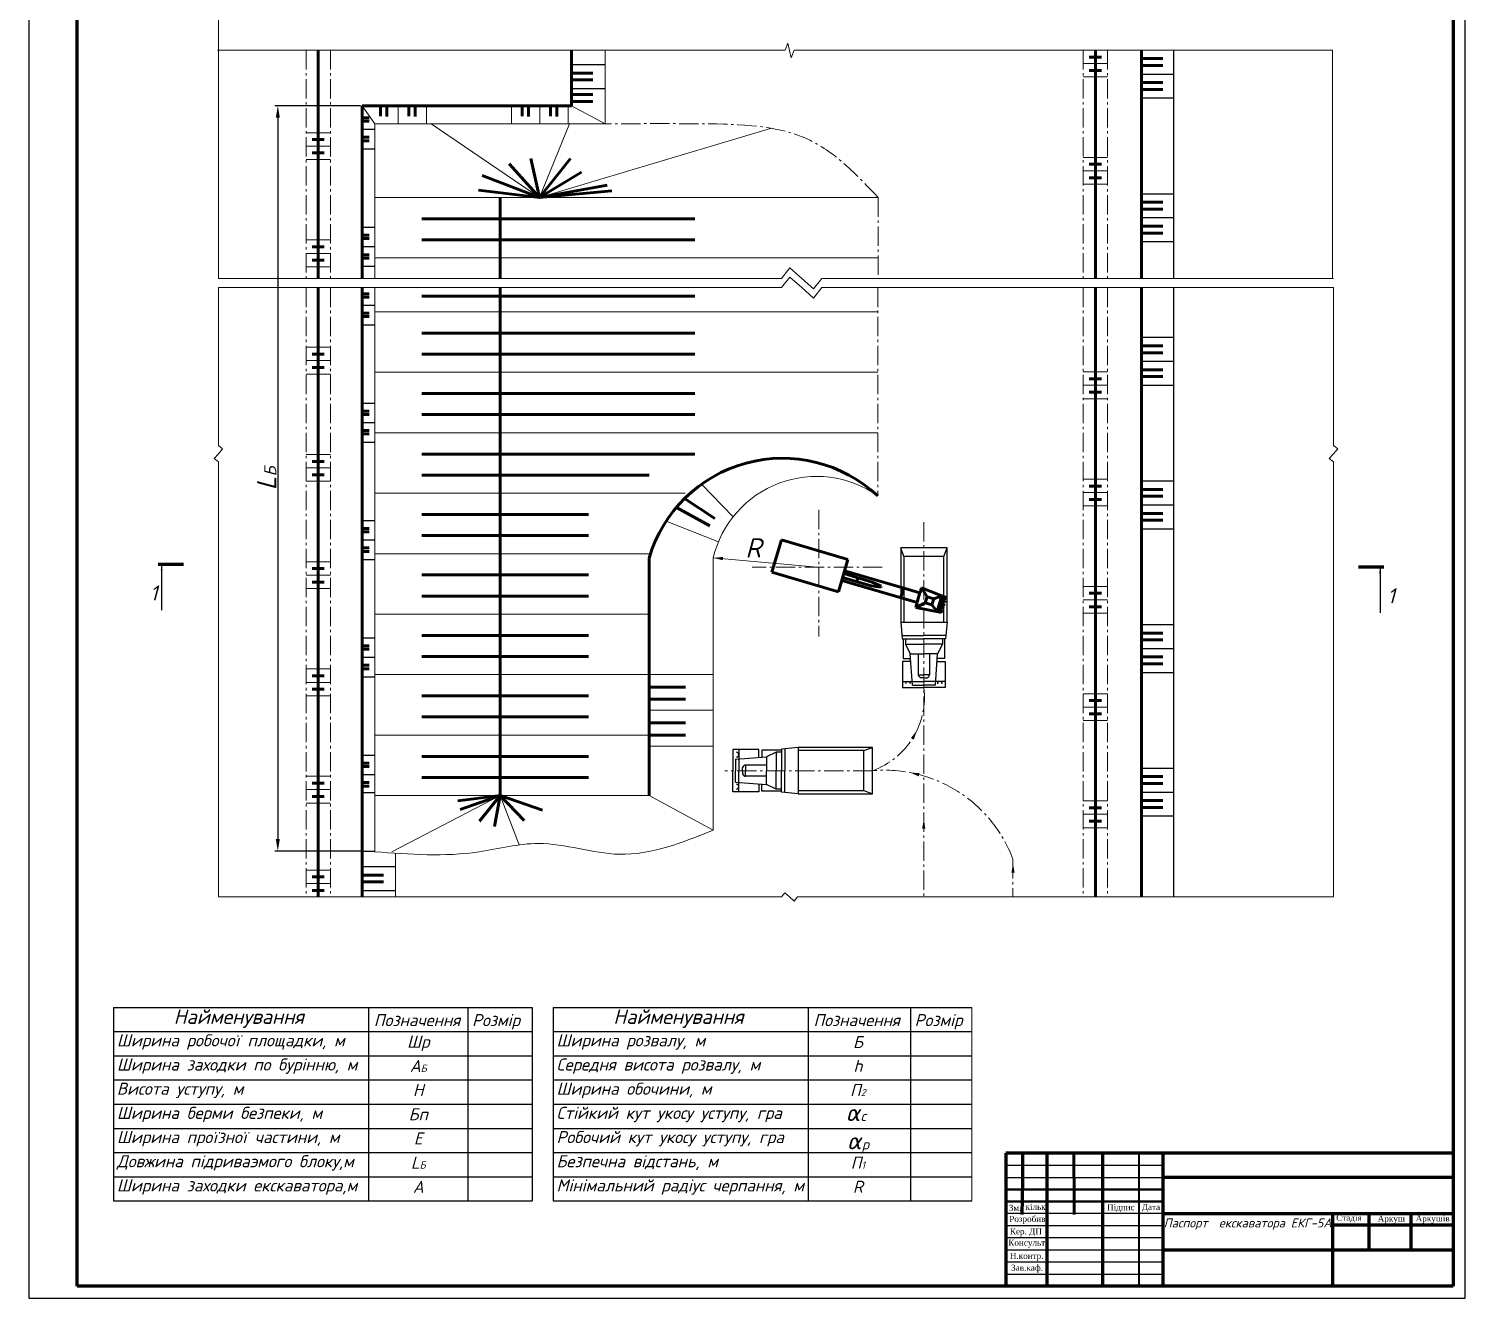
# Model space of a CAD drawing. Header units: millimetres. Extents: x 2230 to 2824, y 1428 to 2269.
# Drawn here: x 2230 to 2824, y 1428 to 1953 of the extents above; entities that cross this region are included whole.
import ezdxf

# ---------------------------------------------------------------- set-up
doc = ezdxf.new("R2010")
doc.units = ezdxf.units.MM
doc.linetypes.add('gost6', pattern=[12, 8, -1.5, 1, -1.5])
doc.styles.get("Standard").update_dxf_attribs({"font": 'arial.ttf'})
doc.dimstyles.new('ISO-25', dxfattribs={"dimtxt": 2.5, "dimasz": 2.5, "dimexe": 1.25, "dimexo": 0.625, "dimtad": 1, "dimtxsty": 'Standard', "dimcen": 2.5, "dimadec": 0, "dimazin": 0, "dimtfac": 1, "dimtmove": 0, "dimatfit": 3, "dimfxl": 1, "dimarcsym": 0})

# ---------------------------------------------------------------- blocks, each defined once
blk = doc.blocks.new('*D35')
at = {"color": 0, "lineweight": -2, "transparency": 16777216}
for p, q in [((2366.84, 1921.58), (2331.35, 1921.58)), ((2332.6, 1916.58), (2332.6, 1618.34)), ((2366.84, 1613.34), (2331.35, 1613.34))]:
    blk.add_line(p, q, dxfattribs=at)
at = {"color": 0, "transparency": 16777216}
for points in [[(2331.77, 1916.58), (2333.44, 1916.58), (2332.6, 1921.58)], [(2331.77, 1618.34), (2333.44, 1618.34), (2332.6, 1613.34)]]:
    blk.add_solid(points, dxfattribs=at)
at = {"layer": 'Defpoints', "color": 0, "transparency": 16777216}
for p in [(2367.47, 1921.58), (2332.6, 1613.34), (2367.47, 1613.34)]:
    blk.add_point(p, dxfattribs=at)
at = {"color": 0, "transparency": 16777216, "insert": (2327.98, 1767.46), "char_height": 8, "attachment_point": 5, "rotation": 90}
blk.add_mtext('{\\fISOCPEUR|b0|i1|c0|p34;L\\fISOCPEUR|b0|i1|c204|p34;\\H0.625x;Б}', dxfattribs=at)

msp = doc.modelspace()

# ---------------------------------------------------------------- linework, layer by layer
at = {"color": 0}
for p, q in [((2229.6071, 2269.456), (2229.6071, 1428.456)), ((2823.6071, 1428.456), (2823.6071, 2269.456)), ((2702.9492, 1944.5542), (2702.9492, 1850.1822)), ((2454.0922, 1938.6224), (2467.9417, 1938.6224)), ((2689.7247, 1934.658), (2702.9492, 1934.658)), ((2454.0922, 1928.7262), (2467.9417, 1928.7262)), ((2689.7247, 1924.7618), (2702.9492, 1924.7618)), ((2367.4671, 1911.8184), (2372.6004, 1911.8184)), ((2367.4671, 1903.7515), (2372.6004, 1903.7515)), ((2689.7247, 1885.177), (2702.9492, 1885.177)), ((2367.4671, 1871.3622), (2372.6004, 1871.3622)), ((2689.7247, 1875.2808), (2702.9492, 1875.2808)), ((2689.7247, 1865.3846), (2702.9492, 1865.3846)), ((2367.4637, 1863.2953), (2372.597, 1863.2953)), ((2367.4637, 1855.2283), (2372.597, 1855.2283)), ((2702.9492, 1846.3305), (2702.9492, 1594.4192)), ((2367.4637, 1839.0944), (2372.597, 1839.0944)), ((2367.4637, 1831.0275), (2372.597, 1831.0275)), ((2689.7247, 1825.7998), (2702.9492, 1825.7998)), ((2689.7247, 1815.9036), (2702.9492, 1815.9036)), ((2689.7247, 1806.0074), (2702.9492, 1806.0074)), ((2367.4637, 1798.6383), (2372.597, 1798.6383)), ((2367.4637, 1790.5713), (2372.597, 1790.5713)), ((2367.4637, 1782.5043), (2372.597, 1782.5043)), ((2689.7247, 1766.4226), (2702.9492, 1766.4226)), ((2689.7247, 1756.5264), (2702.9492, 1756.5264)), ((2367.4637, 1750.1151), (2372.597, 1750.1151)), ((2689.7247, 1746.6302), (2702.9492, 1746.6302)), ((2367.4637, 1742.0482), (2372.597, 1742.0482)), ((2591.4523, 1735.1328), (2590.1826, 1738.7494)), ((2607.9589, 1735.1328), (2609.3263, 1738.7494)), ((2367.4637, 1733.9812), (2372.597, 1733.9812)), ((2590.1826, 1708.0568), (2590.812, 1701.1063)), ((2609.3263, 1708.0568), (2608.6969, 1701.1063)), ((2689.7247, 1707.0454), (2702.9492, 1707.0454)), ((2367.4637, 1701.592), (2372.597, 1701.592)), ((2590.6807, 1702.5562), (2599.7544, 1702.5562)), ((2590.812, 1701.1063), (2599.7544, 1701.1063)), ((2591.2365, 1701.1063), (2591.2365, 1692.942)), ((2592.1087, 1701.1063), (2592.1087, 1698.934)), ((2592.1087, 1698.934), (2594.0652, 1694.9708)), ((2592.1087, 1698.934), (2599.7544, 1698.934)), ((2608.8282, 1702.5562), (2599.7544, 1702.5562)), ((2608.6969, 1701.1063), (2599.7544, 1701.1063)), ((2607.4002, 1698.934), (2599.7544, 1698.934)), ((2607.4002, 1698.934), (2605.4436, 1694.9708)), ((2607.4002, 1701.1063), (2607.4002, 1698.934)), ((2608.2723, 1701.1063), (2608.2723, 1692.942)), ((2367.4637, 1693.5251), (2372.597, 1693.5251)), ((2591.2365, 1692.942), (2594.2088, 1692.942)), ((2594.0652, 1694.9708), (2599.7544, 1694.9708)), ((2594.9804, 1682.0366), (2594.0652, 1694.9708)), ((2597.4229, 1694.9708), (2597.4229, 1686.2889)), ((2605.4436, 1694.9708), (2599.7544, 1694.9708)), ((2602.0859, 1694.9708), (2602.0859, 1686.2889)), ((2604.5284, 1682.0366), (2605.4436, 1694.9708)), ((2608.2723, 1692.942), (2605.3001, 1692.942)), ((2689.7247, 1697.1492), (2702.9492, 1697.1492)), ((2594.2965, 1691.7018), (2590.9699, 1691.7636)), ((2590.9699, 1691.7636), (2590.9699, 1681.0218)), ((2605.2123, 1691.7018), (2608.5389, 1691.7636)), ((2608.5389, 1691.7636), (2608.5389, 1681.0218)), ((2689.7247, 1687.253), (2702.9492, 1687.253)), ((2367.4637, 1685.4581), (2372.597, 1685.4581)), ((2590.9695, 1683.4563), (2594.8734, 1683.4563)), ((2590.9699, 1681.0218), (2599.7544, 1681.0218)), ((2594.8734, 1683.4563), (2599.7544, 1683.4563)), ((2594.9804, 1682.0366), (2599.7544, 1682.0366)), ((2597.4229, 1686.2889), (2599.7544, 1686.2889)), ((2599.7544, 1685.0287), (2598.3883, 1685.0287)), ((2602.0859, 1686.2889), (2599.7544, 1686.2889)), ((2599.7544, 1685.0287), (2601.1206, 1685.0287)), ((2604.6355, 1683.4563), (2599.7544, 1683.4563)), ((2604.5284, 1682.0366), (2599.7544, 1682.0366)), ((2608.5389, 1681.0218), (2599.7544, 1681.0218)), ((2608.5393, 1683.4563), (2604.6355, 1683.4563)), ((2367.4637, 1653.0689), (2372.597, 1653.0689)), ((2531.5209, 1655.3946), (2520.7791, 1655.3946)), ((2520.7791, 1655.3946), (2520.7791, 1646.6101)), ((2521.794, 1651.3841), (2534.7281, 1652.2993)), ((2521.794, 1651.3841), (2521.794, 1646.6101)), ((2523.2136, 1655.395), (2523.2136, 1651.4912)), ((2523.2136, 1651.4912), (2523.2136, 1646.6101)), ((2531.4592, 1652.068), (2531.5209, 1655.3946)), ((2540.8637, 1655.128), (2532.6993, 1655.128)), ((2532.6993, 1655.128), (2532.6993, 1652.1558)), ((2538.6914, 1654.2559), (2534.7281, 1652.2993)), ((2534.7281, 1652.2993), (2534.7281, 1646.6101)), ((2540.8637, 1654.2559), (2538.6914, 1654.2559)), ((2538.6914, 1654.2559), (2538.6914, 1646.6101)), ((2547.8142, 1656.182), (2540.8637, 1655.5526)), ((2540.8637, 1655.5526), (2540.8637, 1646.6101)), ((2542.3135, 1655.6839), (2542.3135, 1646.6101)), ((2574.8901, 1654.9123), (2578.5068, 1656.182)), ((2520.7791, 1637.8256), (2520.7791, 1646.6101)), ((2521.794, 1641.8361), (2521.794, 1646.6101)), ((2523.2136, 1641.7291), (2523.2136, 1646.6101)), ((2524.7861, 1646.6101), (2524.7861, 1647.9763)), ((2524.7861, 1646.6101), (2524.7861, 1645.244)), ((2534.7281, 1648.9416), (2526.0463, 1648.9416)), ((2526.0463, 1648.9416), (2526.0463, 1646.6101)), ((2526.0463, 1644.2786), (2526.0463, 1646.6101)), ((2534.7281, 1640.9209), (2534.7281, 1646.6101)), ((2538.6914, 1638.9644), (2538.6914, 1646.6101)), ((2540.8637, 1637.6677), (2540.8637, 1646.6101)), ((2542.3135, 1637.5364), (2542.3135, 1646.6101)), ((2689.7247, 1647.6682), (2702.9492, 1647.6682)), ((2367.4637, 1645.0019), (2372.597, 1645.0019)), ((2521.794, 1641.8361), (2534.7281, 1640.9209)), ((2523.2136, 1637.8252), (2523.2136, 1641.7291)), ((2534.7281, 1644.2786), (2526.0463, 1644.2786)), ((2531.4592, 1641.1522), (2531.5209, 1637.8256)), ((2532.6993, 1638.0922), (2532.6993, 1641.0645)), ((2538.6914, 1638.9644), (2534.7281, 1640.9209)), ((2367.4637, 1637.5418), (2372.597, 1637.5418)), ((2531.5209, 1637.8256), (2520.7791, 1637.8256)), ((2540.8637, 1638.0922), (2532.6993, 1638.0922)), ((2540.8637, 1638.9644), (2538.6914, 1638.9644)), ((2547.8142, 1637.0383), (2540.8637, 1637.6677)), ((2574.8901, 1638.4057), (2578.5068, 1637.0383)), ((2689.7247, 1637.772), (2702.9492, 1637.772)), ((2689.7247, 1627.8758), (2702.9492, 1627.8758)), ((2367.4637, 1613.3409), (2372.597, 1613.3409)), ((2367.4637, 1606.9836), (2381.3132, 1606.9836)), ((2367.4637, 1597.0874), (2381.3132, 1597.0874)), ((2264.7052, 1548.7184), (2437.7304, 1548.7184)), ((2264.7052, 1548.7184), (2264.7052, 1468.7184)), ((2370.1484, 1548.7184), (2370.1484, 1468.7184)), ((2411.1961, 1548.7184), (2411.1961, 1468.7184)), ((2437.7304, 1548.7184), (2437.7304, 1468.7184)), ((2446.4976, 1548.7184), (2446.4976, 1468.7184)), ((2446.4976, 1548.7184), (2619.5229, 1548.7184)), ((2551.9408, 1548.7184), (2551.9408, 1468.7184)), ((2594.1709, 1548.7184), (2594.1709, 1468.7184)), ((2264.7052, 1538.7184), (2437.7304, 1538.7184)), ((2446.4976, 1538.7184), (2619.5229, 1538.7184)), ((2264.7052, 1528.7184), (2437.7304, 1528.7184)), ((2446.4976, 1528.7184), (2619.5229, 1528.7184)), ((2264.7052, 1518.7184), (2437.7304, 1518.7184)), ((2446.4976, 1518.7184), (2619.5229, 1518.7184)), ((2264.7052, 1508.7184), (2437.7304, 1508.7184)), ((2446.4976, 1508.7184), (2619.5229, 1508.7184)), ((2264.7052, 1498.7184), (2437.7304, 1498.7184)), ((2446.4976, 1498.7184), (2619.5229, 1498.7184)), ((2264.7052, 1488.7184), (2437.7304, 1488.7184)), ((2446.4976, 1488.7184), (2619.5229, 1488.7184)), ((2264.7052, 1478.7184), (2437.7304, 1478.7184)), ((2446.4976, 1478.7184), (2619.5229, 1478.7184)), ((2264.7052, 1468.7184), (2437.7304, 1468.7184)), ((2446.4976, 1468.7184), (2619.5229, 1468.7184)), ((2229.6071, 1428.456), (2823.6071, 1428.456))]:
    msp.add_line(p, q, dxfattribs=at)
at = {"lineweight": 80}
for p, q in [((2249.6071, 1433.456), (2249.6071, 2264.456)), ((2818.6071, 2264.456), (2818.6071, 1433.456)), ((2633.6071, 1488.456), (2633.6071, 1433.456)), ((2818.6071, 1488.456), (2633.6071, 1488.456)), ((2640.6071, 1473.456), (2640.6071, 1488.456)), ((2650.6071, 1488.456), (2650.6071, 1433.456)), ((2673.6071, 1488.456), (2673.6071, 1433.456)), ((2698.6071, 1488.456), (2698.6071, 1433.456)), ((2698.6071, 1478.4695), (2818.6071, 1478.4695)), ((2698.6071, 1463.456), (2818.6071, 1463.456)), ((2768.7499, 1463.7411), (2768.7499, 1433.7411)), ((2783.7499, 1463.7411), (2783.7499, 1448.7411)), ((2801.1071, 1463.456), (2801.1071, 1448.456)), ((2818.7499, 1458.7411), (2768.7499, 1458.7411)), ((2698.6071, 1448.456), (2818.6071, 1448.456)), ((2818.6071, 1433.456), (2249.6071, 1433.456))]:
    msp.add_line(p, q, dxfattribs=at)
at = {"color": 0, "lineweight": 20}
for p, q in [((2308.0584, 1850.1822), (2308.0563, 1969.9124)), ((2307.698, 1944.5542), (2542.4195, 1944.5542)), ((2467.9417, 1944.5542), (2467.9417, 1914.0844)), ((2542.4195, 1944.5542), (2543.5274, 1947.3771)), ((2543.5274, 1947.3771), (2544.8634, 1941.3867)), ((2546.1017, 1944.5542), (2544.8634, 1941.3867)), ((2546.1017, 1944.5542), (2768.776, 1944.5542)), ((2768.776, 1944.5542), (2768.776, 1850.1822)), ((2665.6514, 1939.0105), (2675.6514, 1939.0105)), ((2665.6514, 1933.4667), (2675.6514, 1933.4667)), ((2372.7216, 1914.0844), (2367.4672, 1921.5844)), ((2382.3693, 1921.5844), (2382.3693, 1914.0844)), ((2394.0888, 1921.5844), (2394.0888, 1914.0844)), ((2429.2472, 1921.5844), (2429.2472, 1914.0844)), ((2440.9666, 1921.5844), (2440.9666, 1914.0844)), ((2452.6861, 1921.5844), (2452.6861, 1914.0844)), ((2454.0922, 1921.5844), (2467.9417, 1914.0844)), ((2372.7216, 1914.0844), (2372.7216, 1850.1822)), ((2372.7216, 1914.0844), (2467.9417, 1914.0844)), ((2440.8476, 1883.6088), (2396.0492, 1914.0844)), ((2440.8476, 1883.6088), (2453.2691, 1914.0844)), ((2344.3365, 1910.4145), (2354.3365, 1910.4145)), ((2440.8476, 1883.6088), (2536.7194, 1912.2193)), ((2344.3365, 1904.8708), (2354.3365, 1904.8708)), ((2344.3365, 1899.327), (2354.3365, 1899.327)), ((2665.6514, 1900.204), (2675.6514, 1900.204)), ((2665.6514, 1894.6602), (2675.6514, 1894.6602)), ((2665.6514, 1889.1165), (2675.6514, 1889.1165)), ((2580.822, 1883.6095), (2372.7216, 1883.6085)), ((2344.3365, 1866.0643), (2354.3365, 1866.0643)), ((2344.3365, 1860.5205), (2354.3365, 1860.5205)), ((2344.3365, 1854.9768), (2354.3365, 1854.9768)), ((2580.822, 1858.6095), (2372.7214, 1858.6085)), ((2540.8709, 1850.1822), (2544.2962, 1854.5174)), ((2544.2962, 1854.5174), (2549.2213, 1850.1822)), ((2308.0584, 1850.1822), (2540.8709, 1850.1822)), ((2540.8693, 1846.3305), (2544.2946, 1850.6658)), ((2544.2946, 1850.6658), (2549.2197, 1846.3305)), ((2554.1463, 1845.8469), (2549.2213, 1850.1822)), ((2557.5716, 1850.1822), (2554.1463, 1845.8469)), ((2557.5716, 1850.1822), (2769.1364, 1850.1822)), ((2308.0568, 1846.3305), (2540.8693, 1846.3305)), ((2308.0579, 1781.0222), (2308.0568, 1846.3305)), ((2372.718, 1613.0487), (2372.718, 1846.3305)), ((2554.1447, 1841.9953), (2549.2197, 1846.3305)), ((2557.57, 1846.3305), (2554.1447, 1841.9953)), ((2557.57, 1846.3305), (2769.1348, 1846.3305)), ((2769.1309, 1781.0222), (2769.1309, 1846.3305)), ((2580.6516, 1836.3259), (2372.718, 1836.3248)), ((2344.3365, 1821.7141), (2354.3365, 1821.7141)), ((2344.3365, 1816.1703), (2354.3365, 1816.1703)), ((2344.3365, 1810.6265), (2354.3365, 1810.6265)), ((2580.6516, 1811.3259), (2372.718, 1811.3248)), ((2665.6514, 1811.5036), (2675.6514, 1811.5036)), ((2665.6514, 1805.9598), (2675.6514, 1805.9598)), ((2665.6514, 1800.416), (2675.6514, 1800.416)), ((2580.6516, 1786.3259), (2372.718, 1786.3248)), ((2306.3238, 1775.712), (2308.0579, 1777.682)), ((2308.0579, 1781.0222), (2309.792, 1779.652)), ((2309.792, 1779.652), (2308.0579, 1777.682)), ((2344.3365, 1777.3639), (2354.3365, 1777.3639)), ((2767.3968, 1775.712), (2769.1309, 1777.682)), ((2769.1309, 1781.0222), (2770.865, 1779.652)), ((2770.865, 1779.652), (2769.1309, 1777.682)), ((2308.0579, 1774.3419), (2306.3238, 1775.712)), ((2308.0611, 1594.4192), (2308.0579, 1774.3419)), ((2344.3365, 1771.8201), (2354.3365, 1771.8201)), ((2769.1309, 1774.3419), (2767.3968, 1775.712)), ((2769.1309, 1594.4192), (2769.1309, 1774.3419)), ((2344.3365, 1766.2763), (2354.3365, 1766.2763)), ((2507.8617, 1765.0965), (2520.8318, 1751.5398)), ((2665.6514, 1767.1534), (2675.6514, 1767.1534)), ((2501.0351, 1761.3254), (2372.718, 1761.3248)), ((2665.6514, 1761.6096), (2675.6514, 1761.6096)), ((2665.6514, 1756.0658), (2675.6514, 1756.0658)), ((2493.1187, 1749.718), (2514.806, 1741.2385)), ((2486.4435, 1736.3254), (2372.718, 1736.3248)), ((2555.6534, 1730.7416), (2512.6514, 1734.5773)), ((2512.6514, 1734.5773), (2512.6514, 1622.0079)), ((2344.3365, 1733.0137), (2354.3365, 1733.0137)), ((2344.3365, 1727.4699), (2354.3365, 1727.4699)), ((2665.6514, 1722.8031), (2675.6514, 1722.8031)), ((2344.3365, 1721.9261), (2354.3365, 1721.9261)), ((2665.6514, 1717.2594), (2675.6514, 1717.2594)), ((2486.1125, 1711.3254), (2372.718, 1711.3248)), ((2665.6514, 1711.7156), (2675.6514, 1711.7156)), ((2344.3365, 1688.6634), (2354.3365, 1688.6634)), ((2344.3365, 1683.1197), (2354.3365, 1683.1197)), ((2486.1126, 1686.3254), (2372.718, 1686.3248)), ((2486.1128, 1686.3862), (2512.6514, 1686.3862)), ((2344.3365, 1677.5759), (2354.3365, 1677.5759)), ((2665.6514, 1678.4529), (2675.6514, 1678.4529)), ((2486.1128, 1671.5994), (2512.6514, 1671.5994)), ((2665.6514, 1672.9091), (2675.6514, 1672.9091)), ((2665.6514, 1667.3654), (2675.6514, 1667.3654)), ((2486.1127, 1661.3254), (2372.718, 1661.3248)), ((2486.1128, 1656.8127), (2512.6514, 1656.8127)), ((2344.3365, 1644.3132), (2354.3365, 1644.3132)), ((2344.3365, 1638.7694), (2354.3365, 1638.7694)), ((2486.1129, 1636.3254), (2372.718, 1636.3248)), ((2424.5411, 1636.3255), (2379.7393, 1613.0489)), ((2424.5421, 1636.3253), (2432.3705, 1615.9133)), ((2486.1129, 1636.3253), (2512.6514, 1622.0079)), ((2665.6514, 1634.1027), (2675.6514, 1634.1027)), ((2344.3365, 1633.2257), (2354.3365, 1633.2257)), ((2665.6514, 1628.5589), (2675.6514, 1628.5589)), ((2665.6514, 1623.0151), (2675.6514, 1623.0151)), ((2381.2828, 1612.4456), (2381.3011, 1594.4192)), ((2344.3365, 1605.5068), (2354.3365, 1605.5068)), ((2344.3365, 1599.963), (2354.3365, 1599.963)), ((2540.8688, 1594.4192), (2308.0611, 1594.4192)), ((2540.8688, 1594.4192), (2542.239, 1596.1533)), ((2542.239, 1596.1533), (2544.209, 1594.4192)), ((2546.179, 1592.6851), (2544.209, 1594.4192)), ((2547.5491, 1594.4192), (2546.179, 1592.6851)), ((2769.1407, 1594.4192), (2547.5491, 1594.4192)), ((2619.5229, 1548.7184), (2619.5229, 1468.7184))]:
    msp.add_line(p, q, dxfattribs=at)
at = {"color": 0, "linetype": 'gost6', "lineweight": 20}
for p, q in [((2344.3365, 1944.5542), (2344.3365, 1850.1822)), ((2354.3365, 1944.5542), (2354.3365, 1850.1822)), ((2665.6514, 1944.5542), (2665.6514, 1850.1822)), ((2675.6514, 1944.5542), (2675.6514, 1850.1822)), ((2580.822, 1883.6095), (2580.822, 1850.1822)), ((2344.3365, 1846.3305), (2344.3365, 1594.4192)), ((2354.3365, 1846.3305), (2354.3365, 1594.4192)), ((2580.6516, 1846.3305), (2580.6516, 1760.2326)), ((2665.6514, 1846.3305), (2665.6514, 1594.4192)), ((2675.6514, 1846.3305), (2675.6514, 1594.4192)), ((2556.2493, 1754.4483), (2556.2493, 1702.0471)), ((2599.7544, 1749.3348), (2599.7544, 1594.4192)), ((2582.5494, 1730.7416), (2528.7573, 1730.7416)), ((2578.5068, 1646.6101), (2517.4501, 1646.6101)), ((2636.5798, 1609.9868), (2636.5798, 1594.4192))]:
    msp.add_line(p, q, dxfattribs=at)
at = {"color": 0, "lineweight": 60}
for p, q in [((2349.3365, 1944.5542), (2349.3365, 1877.1519)), ((2454.0922, 1944.5542), (2454.0922, 1921.5844)), ((2670.6514, 1944.5542), (2670.6514, 1861.3976)), ((2689.7247, 1944.5542), (2689.7247, 1850.1822)), ((2673.1514, 1941.7038), (2668.1514, 1941.7038)), ((2689.7247, 1941.0219), (2698.5226, 1941.0219)), ((2689.7247, 1938.1903), (2698.5226, 1938.1903)), ((2454.0922, 1935.0901), (2462.8902, 1935.0901)), ((2454.0922, 1932.2585), (2462.8902, 1932.2585)), ((2673.1514, 1936.16), (2668.1514, 1936.16)), ((2689.7247, 1931.1257), (2698.5226, 1931.1257)), ((2454.0922, 1926.1818), (2462.8902, 1926.1818)), ((2689.7247, 1928.2941), (2698.5226, 1928.2941)), ((2367.4671, 1850.1822), (2367.4671, 1921.5844)), ((2367.4672, 1921.5844), (2454.0922, 1921.5844)), ((2375.0502, 1921.5844), (2375.0502, 1917.2317)), ((2377.7244, 1921.5844), (2377.7244, 1917.135)), ((2386.7696, 1921.5844), (2386.7696, 1917.2317)), ((2389.4438, 1921.5844), (2389.4438, 1917.135)), ((2433.6475, 1921.5844), (2433.6475, 1917.2317)), ((2436.3217, 1921.5844), (2436.3217, 1917.135)), ((2445.3669, 1921.5844), (2445.3669, 1917.2317)), ((2448.0411, 1921.5844), (2448.0411, 1917.135)), ((2454.0922, 1923.3502), (2462.8902, 1923.3502)), ((2370.3879, 1916.5648), (2367.4671, 1916.5648)), ((2370.3879, 1915.139), (2367.4671, 1915.139)), ((2351.8365, 1907.5641), (2346.8365, 1907.5641)), ((2370.3879, 1908.4978), (2367.4671, 1908.4978)), ((2370.3879, 1907.072), (2367.4671, 1907.072)), ((2351.8365, 1902.0203), (2346.8365, 1902.0203)), ((2440.8476, 1883.6088), (2428.3094, 1897.5253)), ((2440.8476, 1883.6088), (2437.2874, 1899.7913)), ((2440.8476, 1883.6088), (2453.674, 1899.6938)), ((2673.1514, 1897.3536), (2668.1514, 1897.3536)), ((2440.8476, 1883.6088), (2417.0989, 1892.7035)), ((2440.8476, 1883.6088), (2458.1609, 1894.1178)), ((2673.1514, 1891.8098), (2668.1514, 1891.8098)), ((2440.8476, 1883.6088), (2415.5915, 1886.6798)), ((2424.541, 1883.6087), (2424.5413, 1850.1822)), ((2440.8476, 1883.6088), (2468.8041, 1888.708)), ((2440.8476, 1883.6088), (2470.6589, 1886.3491)), ((2349.3365, 1877.1519), (2349.3365, 1850.1822)), ((2689.7247, 1881.6447), (2698.5226, 1881.6447)), ((2689.7247, 1878.8131), (2698.5226, 1878.8131)), ((2392.145, 1874.8113), (2505.074, 1874.8113)), ((2689.7247, 1871.7485), (2698.5226, 1871.7485)), ((2370.3879, 1868.0417), (2367.4671, 1868.0417)), ((2370.3879, 1866.6159), (2367.4671, 1866.6159)), ((2392.145, 1866.1089), (2505.074, 1866.1089)), ((2689.7247, 1868.9169), (2698.5226, 1868.9169)), ((2351.8365, 1863.2139), (2346.8365, 1863.2139)), ((2370.3845, 1859.9747), (2367.4637, 1859.9747)), ((2670.6514, 1861.3976), (2670.6514, 1850.1822)), ((2351.8365, 1857.6701), (2346.8365, 1857.6701)), ((2370.3845, 1858.5489), (2367.4637, 1858.5489)), ((2349.3365, 1846.3305), (2349.3365, 1793.9952)), ((2367.4637, 1594.4192), (2367.4637, 1846.3305)), ((2370.3845, 1843.8408), (2367.4637, 1843.8408)), ((2370.3845, 1842.415), (2367.4637, 1842.415)), ((2392.145, 1842.8252), (2505.074, 1842.8252)), ((2424.5389, 1846.3305), (2424.5408, 1636.3253)), ((2670.6514, 1846.3305), (2670.6514, 1778.2409)), ((2689.7247, 1846.3305), (2689.7247, 1594.4192)), ((2370.3845, 1835.7738), (2367.4637, 1835.7738)), ((2370.3845, 1834.348), (2367.4637, 1834.348)), ((2392.145, 1827.5276), (2505.074, 1827.5276)), ((2351.8365, 1818.8637), (2346.8365, 1818.8637)), ((2392.145, 1818.8252), (2505.074, 1818.8252)), ((2689.7247, 1822.2675), (2698.5226, 1822.2675)), ((2689.7247, 1819.4359), (2698.5226, 1819.4359)), ((2351.8365, 1813.3199), (2346.8365, 1813.3199)), ((2689.7247, 1812.3713), (2698.5226, 1812.3713)), ((2673.1514, 1808.6531), (2668.1514, 1808.6531)), ((2689.7247, 1809.5397), (2698.5226, 1809.5397)), ((2392.145, 1802.5276), (2505.074, 1802.5276)), ((2673.1514, 1803.1094), (2668.1514, 1803.1094)), ((2349.3365, 1793.9952), (2349.3365, 1710.8386)), ((2370.3845, 1795.3177), (2367.4637, 1795.3177)), ((2370.3845, 1793.8919), (2367.4637, 1793.8919)), ((2392.145, 1793.8252), (2505.074, 1793.8252)), ((2370.3845, 1787.2507), (2367.4637, 1787.2507)), ((2370.3845, 1785.8249), (2367.4637, 1785.8249)), ((2392.145, 1777.5276), (2505.074, 1777.5276)), ((2670.6514, 1778.2409), (2670.6514, 1695.0842)), ((2351.8365, 1774.5134), (2346.8365, 1774.5134)), ((2351.8365, 1768.9697), (2346.8365, 1768.9697)), ((2392.145, 1768.8252), (2486.1555, 1768.8252)), ((2673.1514, 1764.3029), (2668.1514, 1764.3029)), ((2500.8249, 1759.1657), (2513.2997, 1750.9513)), ((2673.1514, 1758.7591), (2668.1514, 1758.7591)), ((2689.7247, 1762.8903), (2698.5226, 1762.8903)), ((2689.7247, 1760.0587), (2698.5226, 1760.0587)), ((2392.145, 1752.5276), (2461.0036, 1752.5276)), ((2497.41, 1755.4756), (2511.2338, 1747.8139)), ((2689.7247, 1752.9941), (2698.5226, 1752.9941)), ((2370.3845, 1746.7946), (2367.4637, 1746.7946)), ((2689.7247, 1750.1625), (2698.5226, 1750.1625)), ((2370.3845, 1745.3687), (2367.4637, 1745.3687)), ((2392.145, 1743.8252), (2461.0036, 1743.8252)), ((2536.8909, 1728.6929), (2540.8193, 1742.051)), ((2540.8193, 1742.051), (2568.3142, 1733.9651)), ((2370.3845, 1738.7276), (2367.4637, 1738.7276)), ((2370.3845, 1737.3018), (2367.4637, 1737.3018)), ((2486.1124, 1734.5236), (2486.1129, 1636.3253)), ((2351.8365, 1730.1632), (2346.8365, 1730.1632)), ((2564.3858, 1720.6071), (2536.8909, 1728.6929)), ((2568.3142, 1733.9651), (2564.3858, 1720.6071)), ((2566.9379, 1729.2851), (2598.101, 1720.1205)), ((2351.8365, 1724.6194), (2346.8365, 1724.6194)), ((2392.145, 1727.5276), (2461.0036, 1727.5276)), ((2565.7621, 1725.2871), (2596.9509, 1716.115)), ((2566.1176, 1726.496), (2577.9062, 1723.0291)), ((2566.5824, 1728.0763), (2578.371, 1724.6094)), ((2572.4767, 1726.3429), (2572.0119, 1724.7626)), ((2577.9062, 1723.0291), (2582.0248, 1722.4584)), ((2578.371, 1724.6094), (2582.1428, 1722.8597)), ((2582.1196, 1722.7822), (2582.0004, 1722.3813)), ((2392.145, 1718.8252), (2461.0036, 1718.8252)), ((2591.3707, 1722.2246), (2590.195, 1718.2266)), ((2598.1348, 1720.2354), (2596.9591, 1716.2374)), ((2598.7537, 1722.2454), (2598.1474, 1720.1836)), ((2601.0487, 1718.4481), (2598.7537, 1722.2454)), ((2598.7537, 1722.2454), (2607.1549, 1718.8555)), ((2600.293, 1716.0307), (2601.0487, 1718.4481)), ((2601.0487, 1718.4481), (2603.8096, 1717.6361)), ((2603.8096, 1717.6361), (2603.0952, 1715.2067)), ((2603.8096, 1717.6361), (2607.1549, 1718.8555)), ((2607.1549, 1718.8555), (2605.2641, 1712.4261)), ((2606.7619, 1717.5192), (2608.4819, 1716.8252)), ((2608.6664, 1717.4528), (2606.7782, 1717.5746)), ((2607.1549, 1718.8555), (2608.8748, 1718.1615)), ((2608.4819, 1716.8252), (2608.2734, 1716.1165)), ((2608.8748, 1718.1615), (2608.6664, 1717.4528)), ((2673.1514, 1719.9527), (2668.1514, 1719.9527)), ((2349.3365, 1710.8386), (2349.3365, 1627.6819)), ((2596.9716, 1716.1856), (2596.3653, 1714.1238)), ((2600.293, 1716.0307), (2596.3653, 1714.1238)), ((2596.3653, 1714.1238), (2607.0859, 1712.0786)), ((2603.0952, 1715.2067), (2600.293, 1716.0307)), ((2603.0952, 1715.2067), (2605.2641, 1712.4261)), ((2605.6156, 1713.6213), (2607.3355, 1712.9273)), ((2607.5038, 1713.4994), (2605.6156, 1713.6213)), ((2605.9923, 1714.9021), (2607.7122, 1714.2081)), ((2607.8968, 1714.8357), (2606.0086, 1714.9575)), ((2606.3852, 1716.2384), (2608.1052, 1715.5444)), ((2608.2734, 1716.1165), (2606.3852, 1716.2384)), ((2607.3355, 1712.9273), (2607.0859, 1712.0786)), ((2607.7122, 1714.2081), (2607.5038, 1713.4994)), ((2608.1052, 1715.5444), (2607.8968, 1714.8357)), ((2673.1514, 1714.4089), (2668.1514, 1714.4089)), ((2392.145, 1702.5276), (2461.0036, 1702.5276)), ((2689.7247, 1703.5131), (2698.5226, 1703.5131)), ((2689.7247, 1700.6816), (2698.5226, 1700.6816)), ((2370.3845, 1698.2714), (2367.4637, 1698.2714)), ((2370.3845, 1696.8456), (2367.4637, 1696.8456)), ((2392.145, 1693.8252), (2461.0036, 1693.8252)), ((2670.6514, 1695.0842), (2670.6514, 1611.9276)), ((2689.7247, 1693.6169), (2698.5226, 1693.6169)), ((2370.3845, 1690.2045), (2367.4637, 1690.2045)), ((2370.3845, 1688.7787), (2367.4637, 1688.7787)), ((2689.7247, 1690.7854), (2698.5226, 1690.7854)), ((2351.8365, 1685.813), (2346.8365, 1685.813)), ((2486.1128, 1681.179), (2501.2391, 1681.179)), ((2351.8365, 1680.2692), (2346.8365, 1680.2692)), ((2392.145, 1677.5276), (2461.0036, 1677.5276)), ((2486.1128, 1676.112), (2501.2391, 1676.1121)), ((2673.1514, 1675.6025), (2668.1514, 1675.6025)), ((2673.1514, 1670.0587), (2668.1514, 1670.0587)), ((2392.145, 1668.8252), (2461.0036, 1668.8252)), ((2486.1128, 1666.3923), (2501.2391, 1666.3923)), ((2486.1128, 1661.3253), (2501.2391, 1661.3254)), ((2392.145, 1652.5276), (2461.0036, 1652.5276)), ((2370.3845, 1649.7483), (2367.4637, 1649.7483)), ((2370.3845, 1648.3225), (2367.4637, 1648.3225)), ((2351.8365, 1641.4628), (2346.8365, 1641.4628)), ((2370.3845, 1641.6814), (2367.4637, 1641.6814)), ((2370.3845, 1640.2556), (2367.4637, 1640.2556)), ((2392.145, 1643.8252), (2461.0036, 1643.8252)), ((2689.7247, 1644.1359), (2698.5226, 1644.1359)), ((2689.7247, 1641.3044), (2698.5226, 1641.3044)), ((2351.8365, 1635.919), (2346.8365, 1635.919)), ((2424.5411, 1636.3255), (2407.0459, 1634.0809)), ((2424.5408, 1636.3253), (2407.9913, 1630.5393)), ((2424.543, 1636.323), (2416.0265, 1625.699)), ((2424.543, 1636.323), (2422.1712, 1623.574)), ((2424.5408, 1636.3253), (2434.4604, 1626.0532)), ((2424.5421, 1636.3253), (2442.023, 1630.3032)), ((2689.7247, 1634.2397), (2698.5226, 1634.2397)), ((2349.3365, 1627.6819), (2349.3365, 1594.4192)), ((2673.1514, 1631.2523), (2668.1514, 1631.2523)), ((2689.7247, 1631.4082), (2698.5226, 1631.4082)), ((2673.1514, 1625.7085), (2668.1514, 1625.7085)), ((2670.6514, 1611.9276), (2670.6514, 1594.4192)), ((2351.8365, 1602.6563), (2346.8365, 1602.6563)), ((2367.4637, 1603.4513), (2376.2616, 1603.4513)), ((2367.4637, 1600.6197), (2376.2616, 1600.6197)), ((2351.8365, 1597.1126), (2346.8365, 1597.1126))]:
    msp.add_line(p, q, dxfattribs=at)
at = {"color": 0, "lineweight": 100}
for p, q in [((2293.6001, 1731.9015), (2283.1232, 1731.9015)), ((2789.9235, 1730.7416), (2779.4466, 1730.7416))]:
    msp.add_line(p, q, dxfattribs=at)
at = {"lineweight": 25}
for p, q in [((2633.6071, 1488.456), (2633.6071, 1488.456)), ((2633.6071, 1488.456), (2633.6071, 1488.456)), ((2633.6071, 1488.456), (2633.6071, 1488.456)), ((2633.6071, 1478.456), (2633.6071, 1483.456)), ((2661.8578, 1468.4134), (2661.8578, 1468.4134)), ((2666.1071, 1468.456), (2666.1071, 1468.456)), ((2633.6071, 1433.456), (2633.6071, 1438.456))]:
    msp.add_line(p, q, dxfattribs=at)
at = {"lineweight": 60}
for p, q in [((2661.7416, 1488.2678), (2661.8578, 1468.4134)), ((2661.8578, 1468.4134), (2661.8578, 1463.0724))]:
    msp.add_line(p, q, dxfattribs=at)
at = {"lineweight": 40}
msp.add_line((2688.6071, 1488.456), (2688.6071, 1433.456), dxfattribs=at)
at = {"lineweight": 30}
for p, q in [((2633.6071, 1483.456), (2698.6071, 1483.456)), ((2633.6071, 1478.456), (2698.6071, 1478.456)), ((2633.6071, 1473.456), (2698.6071, 1473.456)), ((2698.6071, 1463.456), (2633.6071, 1463.456)), ((2698.6071, 1458.456), (2633.6071, 1458.456)), ((2698.6071, 1453.456), (2633.6071, 1453.456)), ((2633.6071, 1448.456), (2698.6071, 1448.456)), ((2633.6071, 1443.456), (2698.6071, 1443.456)), ((2633.6071, 1438.456), (2698.6071, 1438.456))]:
    msp.add_line(p, q, dxfattribs=at)
at = {"lineweight": 50}
for p, q in [((2633.6071, 1473.456), (2698.6071, 1473.456)), ((2698.6071, 1468.456), (2633.6071, 1468.456))]:
    msp.add_line(p, q, dxfattribs=at)
at = {"color": 0}
for points in [[(2590.1826, 1738.7494), (2590.1826, 1708.0568), (2609.3263, 1708.0568), (2609.3263, 1738.7494)], [(2591.4523, 1735.1328), (2591.4523, 1708.0568), (2607.9589, 1708.0568), (2607.9589, 1735.1328)], [(2578.5068, 1656.182), (2547.8142, 1656.182), (2547.8142, 1637.0383), (2578.5068, 1637.0383)], [(2574.8901, 1654.9123), (2547.8142, 1654.9123), (2547.8142, 1638.4057), (2574.8901, 1638.4057)]]:
    msp.add_lwpolyline(points, close=True, dxfattribs=at)
at = {"color": 0, "lineweight": 60}
msp.add_arc((2541.2917, 1718.292), 57.5172, 46.81811, 163.6082212, dxfattribs=at)
at = {"color": 0, "lineweight": 20}
msp.add_arc((2555.3086, 1724.4591), 43.8408, 54.6851368, 166.656114, dxfattribs=at)
at = {"color": 0, "linetype": 'gost6', "lineweight": 20}
for centre, radius, start, end in [((2567.5317, 1677.1523), 32.4542, 289.7654681, 6.8476779), ((2583.4662, 1590.1198), 56.7076, 20.5082369, 95.0173085)]:
    msp.add_arc(centre, radius, start, end, dxfattribs=at)
at = {"color": 0}
for centre, radius, start, end in [((2593.1753, 1682.4433), 1.013, 5.9699532, 174.8621136), ((2599.0696, 1686.5505), 1.6673, 189.0271845, 245.8814054), ((2600.4392, 1686.5505), 1.6673, 294.1185946, 350.9728155), ((2606.3335, 1682.4433), 1.013, 5.1378864, 174.0300468), ((2522.2006, 1653.1893), 1.013, 275.9699532, 84.8621136), ((2526.3079, 1647.2949), 1.6673, 99.0271845, 155.8814054), ((2522.2006, 1640.031), 1.013, 275.1378864, 84.0300468), ((2526.3079, 1645.9253), 1.6673, 204.1185946, 260.9728155)]:
    msp.add_arc(centre, radius, start, end, dxfattribs=at)
at = {"lineweight": 70}
msp.add_arc((2413.4299, 1470.8516), 227.0652, 358.036666, 0.703164, dxfattribs=at)
at = {"color": 0, "linetype": 'gost6', "lineweight": 20}
msp.add_spline([(2580.822, 1883.6095), (2552.6948, 1907.2598), (2508.4248, 1914.0844), (2467.9417, 1914.0844)], degree=3, dxfattribs=at)
at = {"color": 0, "lineweight": 20}
msp.add_spline([(2512.6514, 1622.0079), (2473.7821, 1612.0588), (2440.3477, 1616.5133), (2415.8291, 1613.0487), (2372.718, 1613.0487)], degree=3, dxfattribs=at)
at = {"color": 0}
for points in [[(2516.6006, 1733.6562), (2512.6514, 1734.5773), (2516.6859, 1734.9869)], [(2594.426, 1660.1263), (2596.8998, 1663.3395), (2595.6018, 1659.4977)], [(2597.6385, 1644.2543), (2593.9226, 1645.8782), (2597.9643, 1645.5472)], [(2599.009, 1622.6183), (2599.7544, 1626.6044), (2600.342, 1622.592)], [(2635.9527, 1604.3685), (2636.5798, 1608.3749), (2637.286, 1604.3816)]]:
    msp.add_solid(points, dxfattribs=at)

# ---------------------------------------------------------------- texts
at = {"color": 0, "lineweight": 20, "attachment_point": 1}
for s, insert, char_height, width in [('{\\fISOCPEUR|b0|i1|c0|p34;R}', (2525.9014, 1742.7263), 8, 12.95371), ('{\\fISOCPEUR|b0|i1|c0|p34;1}', (2279.7459, 1723.2104), 6.25, 8.2112), ('{\\fISOCPEUR|b0|i1|c0|p34;1}', (2791.3976, 1722.0504), 6.25, 8.2112)]:
    msp.add_mtext(s, dxfattribs=dict(at, insert=insert, char_height=char_height, width=width))
at = {"color": 0}
for s, insert, char_height, width, attachment_point in [('{\\fISOCPEUR|b0|i1|c204|p34;Найменування}', (2289.5331, 1547.8963), 6, 59.201769, 1), ('{\\fISOCPEUR|b0|i1|c204|p34;Позначення}', (2372.3241, 1545.9722), 5, 57.026097, 1), ('{\\fISOCPEUR|b0|i1|c204|p34;Розмір}', (2412.9325, 1545.9722), 5, 24.797955, 1), ('{\\fISOCPEUR|b0|i1|c204|p34;Найменування}', (2471.3255, 1547.8963), 6, 59.201769, 1), ('{\\fISOCPEUR|b0|i1|c204|p34;Позначення}', (2554.1165, 1545.9722), 5, 57.026097, 1), ('{\\fISOCPEUR|b0|i1|c204|p34;Розмір}', (2595.9073, 1545.9722), 5, 24.797955, 1), ('{\\fISOCPEUR|b0|i1|c204|p34;Ширина робочої площадки, м}', (2266.0619, 1537.6098), 5, 116.105338, 1), ('{\\fISOCPEUR|b0|i1|c204|p34;Шр}', (2390.6722, 1537.0398), 5, 41.04762, 2), ('{\\fISOCPEUR|b0|i1|c204|p34;Ширина розвалу, м}', (2447.8543, 1537.6098), 5, 116.105338, 1), ('{\\fISOCPEUR|b0|i1|c204|p34;Б}', (2572.4647, 1536.8891), 5, 41.04762, 2), ('{\\fISOCPEUR|b0|i1|c204|p34;Ширина заходки по бурінню, м}', (2266.0619, 1527.6098), 5, 116.105338, 1), ('{\\fISOCPEUR|b0|i1|c204|p34;А\\H0.6x;Б}', (2390.6722, 1527.0398), 5, 41.04762, 2), ('{\\fISOCPEUR|b0|i1|c204|p34;Середня висота розвалу, м}', (2447.8543, 1527.6098), 5, 116.105338, 1), ('{\\fISOCPEUR|b0|i1|c0|p34;h}', (2572.4647, 1527.0398), 5, 41.04762, 2), ('{\\fISOCPEUR|b0|i1|c204|p34;Висота уступу, м}', (2266.0619, 1517.6098), 5, 116.105338, 1), ('{\\fISOCPEUR|b0|i1|c204|p34;Н}', (2390.6722, 1517.0398), 5, 41.04762, 2), ('{\\fISOCPEUR|b0|i1|c204|p34;Ширина обочини, м}', (2447.8543, 1517.6098), 5, 116.105338, 1), ('{\\fISOCPEUR|b0|i1|c204|p34;П\\H0.6x;2}', (2572.4647, 1517.0398), 5, 41.04762, 2), ('{\\fISOCPEUR|b0|i1|c204|p34;Ширина берми безпеки, м}', (2266.0619, 1507.6098), 5, 116.105338, 1), ('{\\fISOCPEUR|b0|i1|c204|p34;Бп}', (2390.6722, 1507.0398), 5, 41.04762, 2), ('{\\fISOCPEUR|b0|i1|c204|p34;Стійкий кут укосу уступу, гра}', (2447.8543, 1507.6098), 5, 116.105338, 1), ('{\\fISOCPEUR|b0|i1|c0|p32;α\\fISOCPEUR|b0|i1|c204|p32;\\H0.6x;с}', (2571.5501, 1508.7184), 7, 36.781256, 2), ('{\\fISOCPEUR|b0|i1|c204|p34;Ширина проїзної частини\\fISOCPEUR|b0|i1|c0|p34;, \\fISOCPEUR|b0|i1|c204|p34;м}', (2266.0619, 1497.6098), 5, 116.105338, 1), ('{\\fISOCPEUR|b0|i1|c204|p32;Е}', (2390.6722, 1497.0398), 5, 41.04762, 2), ('{\\fISOCPEUR|b0|i1|c204|p34;Робочий кут укосу уступу, гра}', (2447.8543, 1497.6098), 5, 116.105338, 1), ('{\\fISOCPEUR|b0|i1|c0|p32;α\\fISOCPEUR|b0|i1|c204|p32;\\H0.6x;р}', (2572.4647, 1497.0398), 7, 41.04762, 2), ('{\\fISOCPEUR|b0|i1|c204|p34;Довжина підриваэмого блоку\\fISOCPEUR|b0|i1|c0|p34;,\\fISOCPEUR|b0|i1|c204|p34;м}', (2266.0619, 1487.6098), 5, 116.105338, 1), ('{\\fISOCPEUR|b0|i1|c0|p32;L\\fISOCPEUR|b0|i1|c204|p32;\\H0.6x;Б}', (2390.6722, 1487.0398), 5, 41.04762, 2), ('{\\fISOCPEUR|b0|i1|c204|p34;Безпечна відстань\\fISOCPEUR|b0|i1|c0|p34;,\\fISOCPEUR|b0|i1|c204|p34; м}', (2447.8543, 1487.6098), 5, 116.105338, 1), ('{\\fISOCPEUR|b0|i1|c204|p32;П\\H0.6x;1}', (2572.4647, 1487.0398), 5, 41.04762, 2), ('{\\fISOCPEUR|b0|i1|c204|p34;Ширина заходки екскаватора\\fISOCPEUR|b0|i1|c0|p34;,\\fISOCPEUR|b0|i1|c204|p34;м}', (2266.0619, 1477.6098), 5, 116.105338, 1), ('{\\fISOCPEUR|b0|i1|c204|p32;А}', (2390.6722, 1477.0398), 5, 41.04762, 2), ('{\\fISOCPEUR|b0|i1|c204|p34;Мінімальний радіус черпання\\fISOCPEUR|b0|i1|c0|p34;,\\fISOCPEUR|b0|i1|c204|p34; м}', (2447.8543, 1477.6098), 5, 116.105338, 1), ('{\\fISOCPEUR|b0|i1|c0|p32;R}', (2572.4647, 1477.0398), 5, 41.04762, 2)]:
    msp.add_mtext(s, dxfattribs=dict(at, insert=insert, char_height=char_height, width=width, attachment_point=attachment_point))
at = {"lineweight": 20, "char_height": 2.5, "attachment_point": 1}
for s, insert, width in [('{\\fTimes New Roman|b0|i0|c204|p18;кільк.}', (2641.7851, 1467.4855), 16.045455), ('{\\fTimes New Roman|b0|i0|c204|p18;Підпис}', (2675.4717, 1467.3647), 16.045455), ('{\\fTimes New Roman|b0|i0|c204|p18;Дата}', (2689.863, 1467.4077), 16.045455), ('{\\fTimes New Roman|b0|i0|c204|p18;Зм.}', (2634.8494, 1467.0919), 16.045455), ('{\\fTimes New Roman|b0|i0|c204|p18;Розробив}', (2635.0429, 1462.5227), 16.045455), ('{\\fTimes New Roman|b0|i0|c204|p18;Стадія}', (2770.2471, 1462.9882), 16.045455), ('{\\fTimes New Roman|b0|i0|c204|p18;Аркуш}', (2787.4036, 1462.6418), 14.281042), ('{\\fTimes New Roman|b0|i0|c204|p18;Аркушів}', (2803.0986, 1462.7031), 16.045455), ('{\\fTimes New Roman|b0|i0|c204|p18;Кер. ДП}', (2635.2989, 1457.3643), 16.045455), ('{\\fTimes New Roman|b0|i0|c204|p18;Консульт}', (2634.6552, 1452.6921), 16.045455), ('{\\fTimes New Roman|b0|i0|c204|p18;Н.контр.}', (2635.2989, 1447.2189), 16.045455), ('{\\fTimes New Roman|b0|i0|c204|p18;Зав.каф\\fTimes New Roman|b0|i1|c204|p18;.}', (2635.8244, 1442.3278), 16.045455)]:
    msp.add_mtext(s, dxfattribs=dict(at, insert=insert, width=width))
at = {"color": 0, "lineweight": 30, "insert": (2733.6071, 1461.4522), "char_height": 3.7, "width": 70, "attachment_point": 2}
msp.add_mtext('{\\fISOCPEUR|b0|i1|c204|p34;Паспорт  екскаватора ЕКГ-5А}', dxfattribs=at)

# ---------------------------------------------------------------- dimensions: what is measured, and where the dimension line sits
at = {"color": 0}
dim = msp.add_linear_dim(base=(2332.6042, 1613.3409), p1=(2367.4671, 1921.5844), p2=(2367.4671, 1613.3409), angle=90, text='{\\fISOCPEUR|b0|i1|c0|p34;L\\fISOCPEUR|b0|i1|c204|p34;\\H0.625x;Б}', dimstyle='ISO-25', override={"dimtxt": 8, "dimasz": 5}, dxfattribs=at)
dim.commit()
dim.dimension.update_dxf_attribs({"geometry": '*D35', "text_midpoint": (2327.9792, 1767.4627)})

# ---------------------------------------------------------------- leaders
at = {"color": 0, "lineweight": 20}
for points in [[(2284.568, 1731.9015), (2284.568, 1712.9953)], [(2788.3903, 1730.7416), (2788.3903, 1711.8354)]]:
    msp.add_leader(points, dimstyle='ISO-25', override={"dimgap": 0.625, "dimtad": 0}, dxfattribs=at)

doc.saveas('drawing.dxf')
